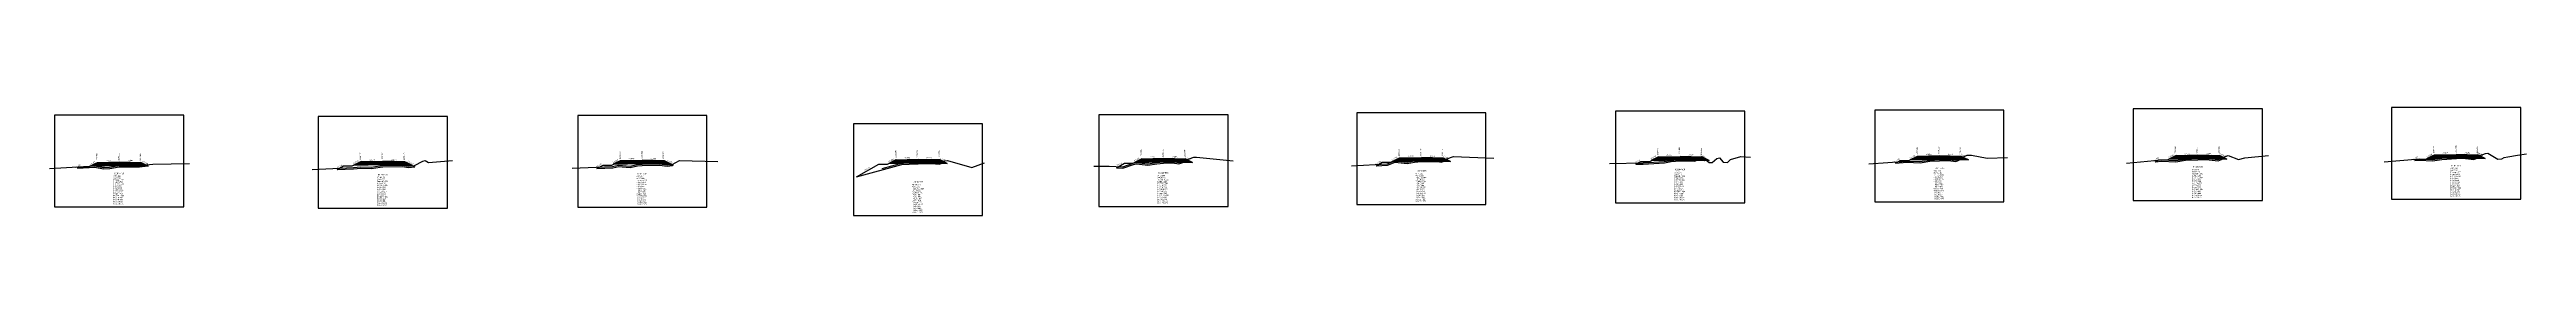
# Model space of a CAD drawing. Extents: x -7 to 78429, y 1189 to 1262.
# Drawn here: x 45329 to 45899, y 1226 to 1251 of the extents above; entities that cross this region are included whole.
import ezdxf
from ezdxf.enums import TextEntityAlignment as Align

# ---------------------------------------------------------------- set-up
doc = ezdxf.new("R2010")
doc.units = 0

msp = doc.modelspace()

# ---------------------------------------------------------------- linework, layer by layer
at = {"layer": 'A4_BORDER', "color": 7}
for points in [[(45330.459, 1227.782), (45360.159, 1227.782), (45360.159, 1248.782), (45330.459, 1248.782), (45330.459, 1227.782)], [(45391.041, 1227.489), (45420.741, 1227.489), (45420.741, 1248.489), (45391.041, 1248.489), (45391.041, 1227.489)], [(45450.697, 1227.723), (45480.397, 1227.723), (45480.397, 1248.723), (45450.697, 1248.723), (45450.697, 1227.723)], [(45570.518, 1227.903), (45600.218, 1227.903), (45600.218, 1248.903), (45570.518, 1248.903), (45570.518, 1227.903)], [(45629.792, 1228.356), (45659.492, 1228.356), (45659.492, 1249.356), (45629.792, 1249.356), (45629.792, 1228.356)], [(45689.27, 1228.692), (45718.97, 1228.692), (45718.97, 1249.692), (45689.27, 1249.692), (45689.27, 1228.692)], [(45748.85, 1228.948), (45778.55, 1228.948), (45778.55, 1249.948), (45748.85, 1249.948), (45748.85, 1228.948)], [(45808.272, 1229.261), (45837.972, 1229.261), (45837.972, 1250.261), (45808.272, 1250.261), (45808.272, 1229.261)], [(45867.672, 1229.553), (45897.372, 1229.553), (45897.372, 1250.553), (45867.672, 1250.553), (45867.672, 1229.553)], [(45514.086, 1225.826), (45543.786, 1225.826), (45543.786, 1246.826), (45514.086, 1246.826), (45514.086, 1225.826)]]:
    msp.add_lwpolyline(points, dxfattribs=at)
at = {"layer": 'CLEAR_GROUND', "color": 8}
for points in [[(45335.725, 1236.632), (45339.705, 1236.868), (45341.68, 1236.54), (45343.123, 1236.61), (45345.322, 1236.959), (45349.983, 1236.965), (45351.883, 1237.179)], [(45395.425, 1236.339), (45399.18, 1236.522), (45400.834, 1236.663), (45403.273, 1236.555), (45405.259, 1236.926), (45405.879, 1236.983), (45410.417, 1237.048), (45411.823, 1236.851), (45413.264, 1236.989)], [(45455.125, 1236.573), (45458.762, 1236.721), (45460.136, 1237.03), (45460.952, 1237), (45462.751, 1236.819), (45464.411, 1237.168), (45465.534, 1237.291), (45469.482, 1237.362), (45471.304, 1237.109), (45472.482, 1237.245), (45472.654, 1237.333)], [(45514.825, 1234.676), (45525.175, 1237.53), (45526.881, 1237.554), (45528.97, 1237.676), (45532.018, 1237.756), (45533.779, 1237.597), (45535.06, 1238.034)], [(45574.525, 1236.753), (45576.037, 1236.685), (45578.488, 1237.534), (45579.141, 1237.647), (45581.772, 1237.316), (45583.814, 1237.676), (45585.398, 1237.816), (45587.41, 1237.862), (45588.894, 1237.64), (45591.109, 1238.436)], [(45634.225, 1237.206), (45636.839, 1237.343), (45638.589, 1238), (45641.405, 1237.712), (45643.069, 1238.074), (45644.658, 1238.206), (45648.335, 1238.198), (45649.192, 1238.029), (45650.634, 1238.52)], [(45693.925, 1237.542), (45695.658, 1237.58), (45700.494, 1237.914), (45702.056, 1238.154), (45704.058, 1238.336), (45706.092, 1238.348), (45707.499, 1238.271), (45709.038, 1238.981), (45709.737, 1238.41)], [(45753.625, 1237.798), (45756.226, 1237.999), (45759.266, 1237.867), (45761.507, 1238.234), (45763.733, 1238.34), (45765.834, 1238.381), (45767.53, 1238.198), (45769.426, 1239.049)], [(45813.325, 1238.111), (45814.781, 1238.243), (45818.097, 1238.095), (45820.274, 1238.458), (45823.107, 1238.596), (45825.072, 1238.65), (45827.771, 1238.372), (45829.302, 1238.976)], [(45873.025, 1238.403), (45874.102, 1238.493), (45877.064, 1238.348), (45879.223, 1238.673), (45882.554, 1238.881), (45884.029, 1238.918), (45886.542, 1238.658), (45888.253, 1239.321)]]:
    msp.add_lwpolyline(points, dxfattribs=at)
at = {"layer": 'DESIGN_ROAD_TRIMMED', "color": 1}
for points in [[(45335.725, 1236.632), (45336.309, 1236.966), (45338.309, 1236.966), (45340.309, 1237.966), (45340.309, 1237.966), (45340.204, 1237.913), (45340.204, 1237.913), (45339.888, 1237.755), (45339.888, 1237.755), (45339.572, 1237.598), (45339.572, 1237.598), (45339.256, 1237.44), (45339.256, 1237.44), (45338.941, 1237.282), (45338.941, 1237.282), (45338.625, 1237.124), (45345.309, 1237.291), (45345.309, 1237.441), (45345.309, 1237.441), (45345.309, 1237.591), (45345.309, 1237.591), (45345.309, 1237.741), (45345.309, 1237.741), (45345.309, 1237.891), (45345.309, 1237.891), (45345.309, 1238.041), (45345.309, 1238.041), (45345.309, 1238.091), (45345.309, 1238.091), (45345.309, 1238.091), (45345.309, 1238.091), (45345.309, 1238.091), (45345.309, 1238.041), (45345.309, 1238.041), (45345.309, 1237.891), (45345.309, 1237.891), (45345.309, 1237.741), (45345.309, 1237.741), (45345.309, 1237.591), (45345.309, 1237.591), (45345.309, 1237.441), (45345.309, 1237.441), (45345.309, 1237.291), (45351.993, 1237.124), (45351.677, 1237.282), (45351.677, 1237.282), (45351.362, 1237.44), (45351.362, 1237.44), (45351.046, 1237.598), (45351.046, 1237.598), (45350.73, 1237.755), (45350.73, 1237.755), (45350.414, 1237.913), (45350.414, 1237.913), (45350.309, 1237.966), (45350.309, 1237.966), (45351.883, 1237.179)], [(45395.425, 1236.339), (45396.891, 1237.176), (45398.891, 1237.176), (45400.891, 1238.176), (45400.891, 1238.176), (45400.786, 1238.123), (45400.786, 1238.123), (45400.47, 1237.965), (45400.47, 1237.965), (45400.154, 1237.808), (45400.154, 1237.808), (45399.838, 1237.65), (45399.838, 1237.65), (45399.522, 1237.492), (45399.522, 1237.492), (45399.207, 1237.334), (45405.891, 1237.501), (45405.891, 1237.651), (45405.891, 1237.651), (45405.891, 1237.801), (45405.891, 1237.801), (45405.891, 1237.951), (45405.891, 1237.951), (45405.891, 1238.101), (45405.891, 1238.101), (45405.891, 1238.251), (45405.891, 1238.251), (45405.891, 1238.301), (45405.891, 1238.301), (45405.891, 1238.301), (45405.891, 1238.301), (45405.891, 1238.301), (45405.891, 1238.251), (45405.891, 1238.251), (45405.891, 1238.101), (45405.891, 1238.101), (45405.891, 1237.951), (45405.891, 1237.951), (45405.891, 1237.801), (45405.891, 1237.801), (45405.891, 1237.651), (45405.891, 1237.651), (45405.891, 1237.501), (45412.575, 1237.334), (45412.259, 1237.492), (45412.259, 1237.492), (45411.943, 1237.65), (45411.943, 1237.65), (45411.628, 1237.808), (45411.628, 1237.808), (45411.312, 1237.965), (45411.312, 1237.965), (45410.996, 1238.123), (45410.996, 1238.123), (45410.891, 1238.176), (45410.891, 1238.176), (45413.264, 1236.989)], [(45455.125, 1236.573), (45456.547, 1237.386), (45458.547, 1237.386), (45460.547, 1238.386), (45460.547, 1238.386), (45460.442, 1238.333), (45460.442, 1238.333), (45460.126, 1238.175), (45460.126, 1238.175), (45459.81, 1238.018), (45459.81, 1238.018), (45459.495, 1237.86), (45459.495, 1237.86), (45459.179, 1237.702), (45459.179, 1237.702), (45458.863, 1237.544), (45465.547, 1237.711), (45465.547, 1237.861), (45465.547, 1237.861), (45465.547, 1238.011), (45465.547, 1238.011), (45465.547, 1238.161), (45465.547, 1238.161), (45465.547, 1238.311), (45465.547, 1238.311), (45465.547, 1238.461), (45465.547, 1238.461), (45465.547, 1238.511), (45465.547, 1238.511), (45465.547, 1238.511), (45465.547, 1238.511), (45465.547, 1238.511), (45465.547, 1238.461), (45465.547, 1238.461), (45465.547, 1238.311), (45465.547, 1238.311), (45465.547, 1238.161), (45465.547, 1238.161), (45465.547, 1238.011), (45465.547, 1238.011), (45465.547, 1237.861), (45465.547, 1237.861), (45465.547, 1237.711), (45472.231, 1237.544), (45471.916, 1237.702), (45471.916, 1237.702), (45471.6, 1237.86), (45471.6, 1237.86), (45471.284, 1238.018), (45471.284, 1238.018), (45470.968, 1238.175), (45470.968, 1238.175), (45470.652, 1238.333), (45470.652, 1238.333), (45470.547, 1238.386), (45470.547, 1238.386), (45472.654, 1237.333)], [(45514.825, 1234.676), (45519.936, 1237.596), (45521.936, 1237.596), (45523.936, 1238.596), (45523.936, 1238.596), (45523.831, 1238.543), (45523.831, 1238.543), (45523.515, 1238.385), (45523.515, 1238.385), (45523.199, 1238.228), (45523.199, 1238.228), (45522.883, 1238.07), (45522.883, 1238.07), (45522.568, 1237.912), (45522.568, 1237.912), (45522.252, 1237.754), (45528.936, 1237.921), (45528.936, 1238.071), (45528.936, 1238.071), (45528.936, 1238.221), (45528.936, 1238.221), (45528.936, 1238.371), (45528.936, 1238.371), (45528.936, 1238.521), (45528.936, 1238.521), (45528.936, 1238.671), (45528.936, 1238.671), (45528.936, 1238.721), (45528.936, 1238.721), (45528.936, 1238.721), (45528.936, 1238.721), (45528.936, 1238.721), (45528.936, 1238.671), (45528.936, 1238.671), (45528.936, 1238.521), (45528.936, 1238.521), (45528.936, 1238.371), (45528.936, 1238.371), (45528.936, 1238.221), (45528.936, 1238.221), (45528.936, 1238.071), (45528.936, 1238.071), (45528.936, 1237.921), (45535.62, 1237.754), (45535.304, 1237.912), (45535.304, 1237.912), (45534.989, 1238.07), (45534.989, 1238.07), (45534.673, 1238.228), (45534.673, 1238.228), (45534.357, 1238.385), (45534.357, 1238.385), (45534.041, 1238.543), (45534.041, 1238.543), (45533.936, 1238.596), (45533.936, 1238.596), (45535.06, 1238.034)], [(45574.525, 1236.753), (45576.368, 1237.806), (45578.368, 1237.806), (45580.368, 1238.806), (45580.368, 1238.806), (45580.263, 1238.753), (45580.263, 1238.753), (45579.947, 1238.595), (45579.947, 1238.595), (45579.631, 1238.438), (45579.631, 1238.438), (45579.315, 1238.28), (45579.315, 1238.28), (45579, 1238.122), (45579, 1238.122), (45578.684, 1237.964), (45585.368, 1238.131), (45585.368, 1238.281), (45585.368, 1238.281), (45585.368, 1238.431), (45585.368, 1238.431), (45585.368, 1238.581), (45585.368, 1238.581), (45585.368, 1238.731), (45585.368, 1238.731), (45585.368, 1238.881), (45585.368, 1238.881), (45585.368, 1238.931), (45585.368, 1238.931), (45585.368, 1238.931), (45585.368, 1238.931), (45585.368, 1238.931), (45585.368, 1238.881), (45585.368, 1238.881), (45585.368, 1238.731), (45585.368, 1238.731), (45585.368, 1238.581), (45585.368, 1238.581), (45585.368, 1238.431), (45585.368, 1238.431), (45585.368, 1238.281), (45585.368, 1238.281), (45585.368, 1238.131), (45592.052, 1237.964), (45591.737, 1238.122), (45591.737, 1238.122), (45591.421, 1238.28), (45591.421, 1238.28), (45591.105, 1238.438), (45591.105, 1238.438), (45590.789, 1238.595), (45590.789, 1238.595), (45590.473, 1238.753), (45590.473, 1238.753), (45590.368, 1238.806), (45590.368, 1238.806), (45591.109, 1238.436)], [(45634.225, 1237.206), (45635.642, 1238.016), (45637.642, 1238.016), (45639.642, 1239.016), (45639.642, 1239.016), (45639.537, 1238.963), (45639.537, 1238.963), (45639.221, 1238.805), (45639.221, 1238.805), (45638.906, 1238.648), (45638.906, 1238.648), (45638.59, 1238.49), (45638.59, 1238.49), (45638.274, 1238.332), (45638.274, 1238.332), (45637.958, 1238.174), (45644.642, 1238.341), (45644.642, 1238.491), (45644.642, 1238.491), (45644.642, 1238.641), (45644.642, 1238.641), (45644.642, 1238.791), (45644.642, 1238.791), (45644.642, 1238.941), (45644.642, 1238.941), (45644.642, 1239.091), (45644.642, 1239.091), (45644.642, 1239.141), (45644.642, 1239.141), (45644.642, 1239.141), (45644.642, 1239.141), (45644.642, 1239.141), (45644.642, 1239.091), (45644.642, 1239.091), (45644.642, 1238.941), (45644.642, 1238.941), (45644.642, 1238.791), (45644.642, 1238.791), (45644.642, 1238.641), (45644.642, 1238.641), (45644.642, 1238.491), (45644.642, 1238.491), (45644.642, 1238.341), (45651.327, 1238.174), (45651.011, 1238.332), (45651.011, 1238.332), (45650.695, 1238.49), (45650.695, 1238.49), (45650.379, 1238.648), (45650.379, 1238.648), (45650.063, 1238.805), (45650.063, 1238.805), (45649.748, 1238.963), (45649.748, 1238.963), (45649.642, 1239.016), (45649.642, 1239.016), (45650.634, 1238.52)], [(45693.925, 1237.542), (45695.12, 1238.225), (45697.12, 1238.225), (45699.12, 1239.225), (45699.12, 1239.225), (45699.015, 1239.172), (45699.015, 1239.172), (45698.699, 1239.014), (45698.699, 1239.014), (45698.383, 1238.857), (45698.383, 1238.857), (45698.068, 1238.699), (45698.068, 1238.699), (45697.752, 1238.541), (45697.752, 1238.541), (45697.436, 1238.383), (45704.12, 1238.55), (45704.12, 1238.7), (45704.12, 1238.7), (45704.12, 1238.85), (45704.12, 1238.85), (45704.12, 1239), (45704.12, 1239), (45704.12, 1239.15), (45704.12, 1239.15), (45704.12, 1239.3), (45704.12, 1239.3), (45704.12, 1239.35), (45704.12, 1239.35), (45704.12, 1239.35), (45704.12, 1239.35), (45704.12, 1239.35), (45704.12, 1239.3), (45704.12, 1239.3), (45704.12, 1239.15), (45704.12, 1239.15), (45704.12, 1239), (45704.12, 1239), (45704.12, 1238.85), (45704.12, 1238.85), (45704.12, 1238.7), (45704.12, 1238.7), (45704.12, 1238.55), (45709.737, 1238.41)], [(45753.625, 1237.798), (45754.7, 1238.412), (45756.7, 1238.412), (45758.7, 1239.412), (45758.7, 1239.412), (45758.595, 1239.359), (45758.595, 1239.359), (45758.279, 1239.201), (45758.279, 1239.201), (45757.963, 1239.044), (45757.963, 1239.044), (45757.647, 1238.886), (45757.647, 1238.886), (45757.331, 1238.728), (45757.331, 1238.728), (45757.016, 1238.57), (45763.7, 1238.737), (45763.7, 1238.887), (45763.7, 1238.887), (45763.7, 1239.037), (45763.7, 1239.037), (45763.7, 1239.187), (45763.7, 1239.187), (45763.7, 1239.337), (45763.7, 1239.337), (45763.7, 1239.487), (45763.7, 1239.487), (45763.7, 1239.537), (45763.7, 1239.537), (45763.7, 1239.537), (45763.7, 1239.537), (45763.7, 1239.537), (45763.7, 1239.487), (45763.7, 1239.487), (45763.7, 1239.337), (45763.7, 1239.337), (45763.7, 1239.187), (45763.7, 1239.187), (45763.7, 1239.037), (45763.7, 1239.037), (45763.7, 1238.887), (45763.7, 1238.887), (45763.7, 1238.737), (45770.384, 1238.57), (45770.068, 1238.728), (45770.068, 1238.728), (45769.753, 1238.886), (45769.753, 1238.886), (45769.437, 1239.044), (45769.437, 1239.044), (45769.121, 1239.201), (45769.121, 1239.201), (45768.805, 1239.359), (45768.805, 1239.359), (45768.7, 1239.412), (45768.7, 1239.412), (45769.426, 1239.049)], [(45813.325, 1238.111), (45814.122, 1238.566), (45816.122, 1238.566), (45818.122, 1239.566), (45818.122, 1239.566), (45818.017, 1239.513), (45818.017, 1239.513), (45817.701, 1239.355), (45817.701, 1239.355), (45817.385, 1239.198), (45817.385, 1239.198), (45817.069, 1239.04), (45817.069, 1239.04), (45816.753, 1238.882), (45816.753, 1238.882), (45816.438, 1238.724), (45823.122, 1238.891), (45823.122, 1239.041), (45823.122, 1239.041), (45823.122, 1239.191), (45823.122, 1239.191), (45823.122, 1239.341), (45823.122, 1239.341), (45823.122, 1239.491), (45823.122, 1239.491), (45823.122, 1239.641), (45823.122, 1239.641), (45823.122, 1239.691), (45823.122, 1239.691), (45823.122, 1239.691), (45823.122, 1239.691), (45823.122, 1239.691), (45823.122, 1239.641), (45823.122, 1239.641), (45823.122, 1239.491), (45823.122, 1239.491), (45823.122, 1239.341), (45823.122, 1239.341), (45823.122, 1239.191), (45823.122, 1239.191), (45823.122, 1239.041), (45823.122, 1239.041), (45823.122, 1238.891), (45829.806, 1238.724), (45829.49, 1238.882), (45829.49, 1238.882), (45829.174, 1239.04), (45829.174, 1239.04), (45828.859, 1239.198), (45828.859, 1239.198), (45828.543, 1239.355), (45828.543, 1239.355), (45828.227, 1239.513), (45828.227, 1239.513), (45828.122, 1239.566), (45828.122, 1239.566), (45829.302, 1238.976)], [(45873.025, 1238.403), (45873.522, 1238.687), (45875.522, 1238.687), (45877.522, 1239.687), (45877.522, 1239.687), (45877.417, 1239.634), (45877.417, 1239.634), (45877.101, 1239.476), (45877.101, 1239.476), (45876.786, 1239.319), (45876.786, 1239.319), (45876.47, 1239.161), (45876.47, 1239.161), (45876.154, 1239.003), (45876.154, 1239.003), (45875.838, 1238.845), (45882.522, 1239.012), (45882.522, 1239.162), (45882.522, 1239.162), (45882.522, 1239.312), (45882.522, 1239.312), (45882.522, 1239.462), (45882.522, 1239.462), (45882.522, 1239.612), (45882.522, 1239.612), (45882.522, 1239.762), (45882.522, 1239.762), (45882.522, 1239.812), (45882.522, 1239.812), (45882.522, 1239.812), (45882.522, 1239.812), (45882.522, 1239.812), (45882.522, 1239.762), (45882.522, 1239.762), (45882.522, 1239.612), (45882.522, 1239.612), (45882.522, 1239.462), (45882.522, 1239.462), (45882.522, 1239.312), (45882.522, 1239.312), (45882.522, 1239.162), (45882.522, 1239.162), (45882.522, 1239.012), (45889.207, 1238.845), (45888.891, 1239.003), (45888.891, 1239.003), (45888.575, 1239.161), (45888.575, 1239.161), (45888.259, 1239.319), (45888.259, 1239.319), (45887.943, 1239.476), (45887.943, 1239.476), (45887.628, 1239.634), (45887.628, 1239.634), (45887.522, 1239.687), (45887.522, 1239.687), (45888.253, 1239.321)]]:
    msp.add_lwpolyline(points, dxfattribs=at)
at = {"layer": 'FINISHED_ROAD', "color": 2}
for points in [[(45336.309, 1236.966), (45338.309, 1236.966), (45340.309, 1237.966), (45340.309, 1237.966), (45345.309, 1238.091), (45350.309, 1237.966), (45350.309, 1237.966)], [(45396.891, 1237.176), (45398.891, 1237.176), (45400.891, 1238.176), (45400.891, 1238.176), (45405.891, 1238.301), (45410.891, 1238.176), (45410.891, 1238.176)], [(45456.547, 1237.386), (45458.547, 1237.386), (45460.547, 1238.386), (45460.547, 1238.386), (45465.547, 1238.511), (45470.547, 1238.386), (45470.547, 1238.386)], [(45519.936, 1237.596), (45521.936, 1237.596), (45523.936, 1238.596), (45523.936, 1238.596), (45528.936, 1238.721), (45533.936, 1238.596), (45533.936, 1238.596)], [(45576.368, 1237.806), (45578.368, 1237.806), (45580.368, 1238.806), (45580.368, 1238.806), (45585.368, 1238.931), (45590.368, 1238.806), (45590.368, 1238.806)], [(45635.642, 1238.016), (45637.642, 1238.016), (45639.642, 1239.016), (45639.642, 1239.016), (45644.642, 1239.141), (45649.642, 1239.016), (45649.642, 1239.016)], [(45695.12, 1238.225), (45697.12, 1238.225), (45699.12, 1239.225), (45699.12, 1239.225), (45704.12, 1239.35), (45709.12, 1239.225), (45709.12, 1239.225)], [(45754.7, 1238.412), (45756.7, 1238.412), (45758.7, 1239.412), (45758.7, 1239.412), (45763.7, 1239.537), (45768.7, 1239.412), (45768.7, 1239.412)], [(45814.122, 1238.566), (45816.122, 1238.566), (45818.122, 1239.566), (45818.122, 1239.566), (45823.122, 1239.691), (45828.122, 1239.566), (45828.122, 1239.566)], [(45873.522, 1238.687), (45875.522, 1238.687), (45877.522, 1239.687), (45877.522, 1239.687), (45882.522, 1239.812), (45887.522, 1239.687), (45887.522, 1239.687)]]:
    msp.add_lwpolyline(points, dxfattribs=at)
at = {"layer": 'LAYER_0', "color": 4}
for points in [[(45340.309, 1237.966), (45340.204, 1237.913), (45345.309, 1238.041), (45345.309, 1238.091)], [(45400.891, 1238.176), (45400.786, 1238.123), (45405.891, 1238.251), (45405.891, 1238.301)], [(45460.547, 1238.386), (45460.442, 1238.333), (45465.547, 1238.461), (45465.547, 1238.511)], [(45523.936, 1238.596), (45523.831, 1238.543), (45528.936, 1238.671), (45528.936, 1238.721)], [(45580.368, 1238.806), (45580.263, 1238.753), (45585.368, 1238.881), (45585.368, 1238.931)], [(45639.642, 1239.016), (45639.537, 1238.963), (45644.642, 1239.091), (45644.642, 1239.141)], [(45699.12, 1239.225), (45699.015, 1239.172), (45704.12, 1239.3), (45704.12, 1239.35)], [(45758.7, 1239.412), (45758.595, 1239.359), (45763.7, 1239.487), (45763.7, 1239.537)], [(45818.122, 1239.566), (45818.017, 1239.513), (45823.122, 1239.641), (45823.122, 1239.691)], [(45877.522, 1239.687), (45877.417, 1239.634), (45882.522, 1239.762), (45882.522, 1239.812)]]:
    msp.add_lwpolyline(points, dxfattribs=at)
at = {"layer": 'LAYER_1', "color": 4}
for points in [[(45340.204, 1237.913), (45339.888, 1237.755), (45345.309, 1237.891), (45345.309, 1238.041)], [(45400.786, 1238.123), (45400.47, 1237.965), (45405.891, 1238.101), (45405.891, 1238.251)], [(45460.442, 1238.333), (45460.126, 1238.175), (45465.547, 1238.311), (45465.547, 1238.461)], [(45523.831, 1238.543), (45523.515, 1238.385), (45528.936, 1238.521), (45528.936, 1238.671)], [(45580.263, 1238.753), (45579.947, 1238.595), (45585.368, 1238.731), (45585.368, 1238.881)], [(45639.537, 1238.963), (45639.221, 1238.805), (45644.642, 1238.941), (45644.642, 1239.091)], [(45699.015, 1239.172), (45698.699, 1239.014), (45704.12, 1239.15), (45704.12, 1239.3)], [(45758.595, 1239.359), (45758.279, 1239.201), (45763.7, 1239.337), (45763.7, 1239.487)], [(45818.017, 1239.513), (45817.701, 1239.355), (45823.122, 1239.491), (45823.122, 1239.641)], [(45877.417, 1239.634), (45877.101, 1239.476), (45882.522, 1239.612), (45882.522, 1239.762)]]:
    msp.add_lwpolyline(points, dxfattribs=at)
at = {"layer": 'LAYER_10', "color": 6}
for points in [[(45351.362, 1237.44), (45351.677, 1237.282), (45345.309, 1237.441), (45345.309, 1237.591)], [(45411.943, 1237.65), (45412.259, 1237.492), (45405.891, 1237.651), (45405.891, 1237.801)], [(45471.6, 1237.86), (45471.916, 1237.702), (45465.547, 1237.861), (45465.547, 1238.011)], [(45534.989, 1238.07), (45535.304, 1237.912), (45528.936, 1238.071), (45528.936, 1238.221)], [(45591.421, 1238.28), (45591.737, 1238.122), (45585.368, 1238.281), (45585.368, 1238.431)], [(45650.695, 1238.49), (45651.011, 1238.332), (45644.642, 1238.491), (45644.642, 1238.641)], [(45710.173, 1238.699), (45710.489, 1238.541), (45704.12, 1238.7), (45704.12, 1238.85)], [(45769.753, 1238.886), (45770.068, 1238.728), (45763.7, 1238.887), (45763.7, 1239.037)], [(45829.174, 1239.04), (45829.49, 1238.882), (45823.122, 1239.041), (45823.122, 1239.191)], [(45888.575, 1239.161), (45888.891, 1239.003), (45882.522, 1239.162), (45882.522, 1239.312)]]:
    msp.add_lwpolyline(points, dxfattribs=at)
at = {"layer": 'LAYER_11', "color": 6}
for points in [[(45351.677, 1237.282), (45351.993, 1237.124), (45345.309, 1237.291), (45345.309, 1237.441)], [(45412.259, 1237.492), (45412.575, 1237.334), (45405.891, 1237.501), (45405.891, 1237.651)], [(45471.916, 1237.702), (45472.231, 1237.544), (45465.547, 1237.711), (45465.547, 1237.861)], [(45535.304, 1237.912), (45535.62, 1237.754), (45528.936, 1237.921), (45528.936, 1238.071)], [(45591.737, 1238.122), (45592.052, 1237.964), (45585.368, 1238.131), (45585.368, 1238.281)], [(45651.011, 1238.332), (45651.327, 1238.174), (45644.642, 1238.341), (45644.642, 1238.491)], [(45710.489, 1238.541), (45710.804, 1238.383), (45704.12, 1238.55), (45704.12, 1238.7)], [(45770.068, 1238.728), (45770.384, 1238.57), (45763.7, 1238.737), (45763.7, 1238.887)], [(45829.49, 1238.882), (45829.806, 1238.724), (45823.122, 1238.891), (45823.122, 1239.041)], [(45888.891, 1239.003), (45889.207, 1238.845), (45882.522, 1239.012), (45882.522, 1239.162)]]:
    msp.add_lwpolyline(points, dxfattribs=at)
at = {"layer": 'LAYER_2', "color": 4}
for points in [[(45339.888, 1237.755), (45339.572, 1237.598), (45345.309, 1237.741), (45345.309, 1237.891)], [(45400.47, 1237.965), (45400.154, 1237.808), (45405.891, 1237.951), (45405.891, 1238.101)], [(45460.126, 1238.175), (45459.81, 1238.018), (45465.547, 1238.161), (45465.547, 1238.311)], [(45523.515, 1238.385), (45523.199, 1238.228), (45528.936, 1238.371), (45528.936, 1238.521)], [(45579.947, 1238.595), (45579.631, 1238.438), (45585.368, 1238.581), (45585.368, 1238.731)], [(45639.221, 1238.805), (45638.906, 1238.648), (45644.642, 1238.791), (45644.642, 1238.941)], [(45698.699, 1239.014), (45698.383, 1238.857), (45704.12, 1239), (45704.12, 1239.15)], [(45758.279, 1239.201), (45757.963, 1239.044), (45763.7, 1239.187), (45763.7, 1239.337)], [(45817.701, 1239.355), (45817.385, 1239.198), (45823.122, 1239.341), (45823.122, 1239.491)], [(45877.101, 1239.476), (45876.786, 1239.319), (45882.522, 1239.462), (45882.522, 1239.612)]]:
    msp.add_lwpolyline(points, dxfattribs=at)
at = {"layer": 'LAYER_3', "color": 4}
for points in [[(45339.572, 1237.598), (45339.256, 1237.44), (45345.309, 1237.591), (45345.309, 1237.741)], [(45400.154, 1237.808), (45399.838, 1237.65), (45405.891, 1237.801), (45405.891, 1237.951)], [(45459.81, 1238.018), (45459.495, 1237.86), (45465.547, 1238.011), (45465.547, 1238.161)], [(45523.199, 1238.228), (45522.883, 1238.07), (45528.936, 1238.221), (45528.936, 1238.371)], [(45579.631, 1238.438), (45579.315, 1238.28), (45585.368, 1238.431), (45585.368, 1238.581)], [(45638.906, 1238.648), (45638.59, 1238.49), (45644.642, 1238.641), (45644.642, 1238.791)], [(45698.383, 1238.857), (45698.068, 1238.699), (45704.12, 1238.85), (45704.12, 1239)], [(45757.963, 1239.044), (45757.647, 1238.886), (45763.7, 1239.037), (45763.7, 1239.187)], [(45817.385, 1239.198), (45817.069, 1239.04), (45823.122, 1239.191), (45823.122, 1239.341)], [(45876.786, 1239.319), (45876.47, 1239.161), (45882.522, 1239.312), (45882.522, 1239.462)]]:
    msp.add_lwpolyline(points, dxfattribs=at)
at = {"layer": 'LAYER_4', "color": 4}
for points in [[(45339.256, 1237.44), (45338.941, 1237.282), (45345.309, 1237.441), (45345.309, 1237.591)], [(45399.838, 1237.65), (45399.522, 1237.492), (45405.891, 1237.651), (45405.891, 1237.801)], [(45459.495, 1237.86), (45459.179, 1237.702), (45465.547, 1237.861), (45465.547, 1238.011)], [(45522.883, 1238.07), (45522.568, 1237.912), (45528.936, 1238.071), (45528.936, 1238.221)], [(45579.315, 1238.28), (45579, 1238.122), (45585.368, 1238.281), (45585.368, 1238.431)], [(45638.59, 1238.49), (45638.274, 1238.332), (45644.642, 1238.491), (45644.642, 1238.641)], [(45698.068, 1238.699), (45697.752, 1238.541), (45704.12, 1238.7), (45704.12, 1238.85)], [(45757.647, 1238.886), (45757.331, 1238.728), (45763.7, 1238.887), (45763.7, 1239.037)], [(45817.069, 1239.04), (45816.753, 1238.882), (45823.122, 1239.041), (45823.122, 1239.191)], [(45876.47, 1239.161), (45876.154, 1239.003), (45882.522, 1239.162), (45882.522, 1239.312)]]:
    msp.add_lwpolyline(points, dxfattribs=at)
at = {"layer": 'LAYER_5', "color": 4}
for points in [[(45338.941, 1237.282), (45338.625, 1237.124), (45345.309, 1237.291), (45345.309, 1237.441)], [(45399.522, 1237.492), (45399.207, 1237.334), (45405.891, 1237.501), (45405.891, 1237.651)], [(45459.179, 1237.702), (45458.863, 1237.544), (45465.547, 1237.711), (45465.547, 1237.861)], [(45522.568, 1237.912), (45522.252, 1237.754), (45528.936, 1237.921), (45528.936, 1238.071)], [(45579, 1238.122), (45578.684, 1237.964), (45585.368, 1238.131), (45585.368, 1238.281)], [(45638.274, 1238.332), (45637.958, 1238.174), (45644.642, 1238.341), (45644.642, 1238.491)], [(45697.752, 1238.541), (45697.436, 1238.383), (45704.12, 1238.55), (45704.12, 1238.7)], [(45757.331, 1238.728), (45757.016, 1238.57), (45763.7, 1238.737), (45763.7, 1238.887)], [(45816.753, 1238.882), (45816.438, 1238.724), (45823.122, 1238.891), (45823.122, 1239.041)], [(45876.154, 1239.003), (45875.838, 1238.845), (45882.522, 1239.012), (45882.522, 1239.162)]]:
    msp.add_lwpolyline(points, dxfattribs=at)
at = {"layer": 'LAYER_6', "color": 6}
for points in [[(45350.309, 1237.966), (45350.414, 1237.913), (45345.309, 1238.041), (45345.309, 1238.091)], [(45410.891, 1238.176), (45410.996, 1238.123), (45405.891, 1238.251), (45405.891, 1238.301)], [(45470.547, 1238.386), (45470.652, 1238.333), (45465.547, 1238.461), (45465.547, 1238.511)], [(45533.936, 1238.596), (45534.041, 1238.543), (45528.936, 1238.671), (45528.936, 1238.721)], [(45590.368, 1238.806), (45590.473, 1238.753), (45585.368, 1238.881), (45585.368, 1238.931)], [(45649.642, 1239.016), (45649.748, 1238.963), (45644.642, 1239.091), (45644.642, 1239.141)], [(45709.12, 1239.225), (45709.226, 1239.172), (45704.12, 1239.3), (45704.12, 1239.35)], [(45768.7, 1239.412), (45768.805, 1239.359), (45763.7, 1239.487), (45763.7, 1239.537)], [(45828.122, 1239.566), (45828.227, 1239.513), (45823.122, 1239.641), (45823.122, 1239.691)], [(45887.522, 1239.687), (45887.628, 1239.634), (45882.522, 1239.762), (45882.522, 1239.812)]]:
    msp.add_lwpolyline(points, dxfattribs=at)
at = {"layer": 'LAYER_7', "color": 6}
for points in [[(45350.414, 1237.913), (45350.73, 1237.755), (45345.309, 1237.891), (45345.309, 1238.041)], [(45410.996, 1238.123), (45411.312, 1237.965), (45405.891, 1238.101), (45405.891, 1238.251)], [(45470.652, 1238.333), (45470.968, 1238.175), (45465.547, 1238.311), (45465.547, 1238.461)], [(45534.041, 1238.543), (45534.357, 1238.385), (45528.936, 1238.521), (45528.936, 1238.671)], [(45590.473, 1238.753), (45590.789, 1238.595), (45585.368, 1238.731), (45585.368, 1238.881)], [(45649.748, 1238.963), (45650.063, 1238.805), (45644.642, 1238.941), (45644.642, 1239.091)], [(45709.226, 1239.172), (45709.541, 1239.014), (45704.12, 1239.15), (45704.12, 1239.3)], [(45768.805, 1239.359), (45769.121, 1239.201), (45763.7, 1239.337), (45763.7, 1239.487)], [(45828.227, 1239.513), (45828.543, 1239.355), (45823.122, 1239.491), (45823.122, 1239.641)], [(45887.628, 1239.634), (45887.943, 1239.476), (45882.522, 1239.612), (45882.522, 1239.762)]]:
    msp.add_lwpolyline(points, dxfattribs=at)
at = {"layer": 'LAYER_8', "color": 6}
for points in [[(45350.73, 1237.755), (45351.046, 1237.598), (45345.309, 1237.741), (45345.309, 1237.891)], [(45411.312, 1237.965), (45411.628, 1237.808), (45405.891, 1237.951), (45405.891, 1238.101)], [(45470.968, 1238.175), (45471.284, 1238.018), (45465.547, 1238.161), (45465.547, 1238.311)], [(45534.357, 1238.385), (45534.673, 1238.228), (45528.936, 1238.371), (45528.936, 1238.521)], [(45590.789, 1238.595), (45591.105, 1238.438), (45585.368, 1238.581), (45585.368, 1238.731)], [(45650.063, 1238.805), (45650.379, 1238.648), (45644.642, 1238.791), (45644.642, 1238.941)], [(45709.541, 1239.014), (45709.857, 1238.857), (45704.12, 1239), (45704.12, 1239.15)], [(45769.121, 1239.201), (45769.437, 1239.044), (45763.7, 1239.187), (45763.7, 1239.337)], [(45828.543, 1239.355), (45828.859, 1239.198), (45823.122, 1239.341), (45823.122, 1239.491)], [(45887.943, 1239.476), (45888.259, 1239.319), (45882.522, 1239.462), (45882.522, 1239.612)]]:
    msp.add_lwpolyline(points, dxfattribs=at)
at = {"layer": 'LAYER_9', "color": 6}
for points in [[(45351.046, 1237.598), (45351.362, 1237.44), (45345.309, 1237.591), (45345.309, 1237.741)], [(45411.628, 1237.808), (45411.943, 1237.65), (45405.891, 1237.801), (45405.891, 1237.951)], [(45471.284, 1238.018), (45471.6, 1237.86), (45465.547, 1238.011), (45465.547, 1238.161)], [(45534.673, 1238.228), (45534.989, 1238.07), (45528.936, 1238.221), (45528.936, 1238.371)], [(45591.105, 1238.438), (45591.421, 1238.28), (45585.368, 1238.431), (45585.368, 1238.581)], [(45650.379, 1238.648), (45650.695, 1238.49), (45644.642, 1238.641), (45644.642, 1238.791)], [(45709.857, 1238.857), (45710.173, 1238.699), (45704.12, 1238.85), (45704.12, 1239)], [(45769.437, 1239.044), (45769.753, 1238.886), (45763.7, 1239.037), (45763.7, 1239.187)], [(45828.859, 1239.198), (45829.174, 1239.04), (45823.122, 1239.191), (45823.122, 1239.341)], [(45888.259, 1239.319), (45888.575, 1239.161), (45882.522, 1239.312), (45882.522, 1239.462)]]:
    msp.add_lwpolyline(points, dxfattribs=at)
at = {"layer": 'NATURAL_GROUND', "color": 3}
for points in [[(45329.293, 1236.552), (45339.721, 1237.17), (45341.697, 1236.841), (45343.092, 1236.909), (45345.298, 1237.259), (45349.966, 1237.265), (45353.066, 1237.614), (45361.465, 1237.761)], [(45389.694, 1236.359), (45399.16, 1236.822), (45400.828, 1236.964), (45403.252, 1236.857), (45405.218, 1237.224), (45405.863, 1237.283), (45410.436, 1237.348), (45411.83, 1237.153), (45413.214, 1237.286), (45415.093, 1238.254), (45415.666, 1238.447), (45416.416, 1237.976), (45421.943, 1238.431)], [(45449.454, 1236.643), (45458.722, 1237.02), (45460.108, 1237.331), (45460.972, 1237.3), (45462.735, 1237.123), (45464.364, 1237.465), (45465.515, 1237.591), (45469.5, 1237.663), (45471.307, 1237.412), (45472.394, 1237.537), (45474.089, 1238.399), (45482.884, 1238.173)], [(45520.668, 1236.598), (45525.132, 1237.829), (45526.87, 1237.854), (45528.957, 1237.976), (45532.028, 1238.056), (45533.742, 1237.902), (45535.013, 1238.335), (45535.702, 1238.409), (45541.295, 1236.833), (45544.19, 1237.862)], [(45569.315, 1237.137), (45572.839, 1237.129), (45575.993, 1236.987), (45578.413, 1237.825), (45579.134, 1237.95), (45581.764, 1237.619), (45583.775, 1237.974), (45585.381, 1238.115), (45587.429, 1238.162), (45588.864, 1237.948), (45592.324, 1239.191), (45592.922, 1239.151), (45601.368, 1238.336)], [(45628.545, 1237.208), (45636.777, 1237.641), (45638.549, 1238.306), (45641.388, 1238.015), (45643.024, 1238.371), (45644.646, 1238.506), (45648.364, 1238.497), (45649.171, 1238.339), (45652.061, 1239.324), (45661.327, 1238.99)], [(45687.9, 1237.71), (45695.644, 1237.88), (45700.461, 1238.212), (45702.019, 1238.452), (45704.043, 1238.636), (45706.099, 1238.649), (45707.441, 1238.575), (45709.083, 1239.332), (45710.759, 1237.96), (45711.458, 1237.936), (45712.522, 1238.889), (45713.18, 1239.005), (45714.017, 1238.058), (45714.979, 1237.934), (45715.728, 1238.651), (45718.065, 1239.306), (45720.272, 1239.211)], [(45747.486, 1237.625), (45756.221, 1238.299), (45759.248, 1238.168), (45761.476, 1238.533), (45763.723, 1238.64), (45765.847, 1238.682), (45767.481, 1238.505), (45770.084, 1239.672), (45771.068, 1239.611), (45774.667, 1238.939), (45779.383, 1239.076)], [(45806.717, 1237.783), (45809.936, 1238.103), (45814.774, 1238.544), (45818.079, 1238.396), (45820.242, 1238.757), (45823.096, 1238.896), (45825.083, 1238.951), (45827.729, 1238.678), (45830.062, 1239.597), (45832.45, 1238.641), (45833.927, 1239.046), (45839.342, 1239.599)], [(45865.929, 1238.113), (45874.096, 1238.793), (45877.048, 1238.649), (45879.191, 1238.972), (45882.541, 1239.181), (45884.04, 1239.218), (45886.501, 1238.964), (45889.216, 1240.017), (45889.792, 1240.131), (45892.076, 1238.738), (45892.978, 1238.763), (45893.58, 1239.085), (45894.369, 1239.28), (45896.646, 1239.605), (45898.668, 1239.911)]]:
    msp.add_lwpolyline(points, dxfattribs=at)
at = {"layer": 'STRUCTURE_LEFT', "color": 4}
for points in [[(45340.309, 1237.966), (45340.204, 1237.913), (45340.204, 1237.913), (45339.888, 1237.755), (45339.888, 1237.755), (45339.572, 1237.598), (45339.572, 1237.598), (45339.256, 1237.44), (45339.256, 1237.44), (45338.941, 1237.282), (45338.941, 1237.282), (45338.625, 1237.124), (45345.309, 1237.291), (45345.309, 1237.441), (45345.309, 1237.441), (45345.309, 1237.591), (45345.309, 1237.591), (45345.309, 1237.741), (45345.309, 1237.741), (45345.309, 1237.891), (45345.309, 1237.891), (45345.309, 1238.041), (45345.309, 1238.041), (45345.309, 1238.091), (45345.309, 1238.091)], [(45400.891, 1238.176), (45400.786, 1238.123), (45400.786, 1238.123), (45400.47, 1237.965), (45400.47, 1237.965), (45400.154, 1237.808), (45400.154, 1237.808), (45399.838, 1237.65), (45399.838, 1237.65), (45399.522, 1237.492), (45399.522, 1237.492), (45399.207, 1237.334), (45405.891, 1237.501), (45405.891, 1237.651), (45405.891, 1237.651), (45405.891, 1237.801), (45405.891, 1237.801), (45405.891, 1237.951), (45405.891, 1237.951), (45405.891, 1238.101), (45405.891, 1238.101), (45405.891, 1238.251), (45405.891, 1238.251), (45405.891, 1238.301), (45405.891, 1238.301)], [(45460.547, 1238.386), (45460.442, 1238.333), (45460.442, 1238.333), (45460.126, 1238.175), (45460.126, 1238.175), (45459.81, 1238.018), (45459.81, 1238.018), (45459.495, 1237.86), (45459.495, 1237.86), (45459.179, 1237.702), (45459.179, 1237.702), (45458.863, 1237.544), (45465.547, 1237.711), (45465.547, 1237.861), (45465.547, 1237.861), (45465.547, 1238.011), (45465.547, 1238.011), (45465.547, 1238.161), (45465.547, 1238.161), (45465.547, 1238.311), (45465.547, 1238.311), (45465.547, 1238.461), (45465.547, 1238.461), (45465.547, 1238.511), (45465.547, 1238.511)], [(45523.936, 1238.596), (45523.831, 1238.543), (45523.831, 1238.543), (45523.515, 1238.385), (45523.515, 1238.385), (45523.199, 1238.228), (45523.199, 1238.228), (45522.883, 1238.07), (45522.883, 1238.07), (45522.568, 1237.912), (45522.568, 1237.912), (45522.252, 1237.754), (45528.936, 1237.921), (45528.936, 1238.071), (45528.936, 1238.071), (45528.936, 1238.221), (45528.936, 1238.221), (45528.936, 1238.371), (45528.936, 1238.371), (45528.936, 1238.521), (45528.936, 1238.521), (45528.936, 1238.671), (45528.936, 1238.671), (45528.936, 1238.721), (45528.936, 1238.721)], [(45580.368, 1238.806), (45580.263, 1238.753), (45580.263, 1238.753), (45579.947, 1238.595), (45579.947, 1238.595), (45579.631, 1238.438), (45579.631, 1238.438), (45579.315, 1238.28), (45579.315, 1238.28), (45579, 1238.122), (45579, 1238.122), (45578.684, 1237.964), (45585.368, 1238.131), (45585.368, 1238.281), (45585.368, 1238.281), (45585.368, 1238.431), (45585.368, 1238.431), (45585.368, 1238.581), (45585.368, 1238.581), (45585.368, 1238.731), (45585.368, 1238.731), (45585.368, 1238.881), (45585.368, 1238.881), (45585.368, 1238.931), (45585.368, 1238.931)], [(45639.642, 1239.016), (45639.537, 1238.963), (45639.537, 1238.963), (45639.221, 1238.805), (45639.221, 1238.805), (45638.906, 1238.648), (45638.906, 1238.648), (45638.59, 1238.49), (45638.59, 1238.49), (45638.274, 1238.332), (45638.274, 1238.332), (45637.958, 1238.174), (45644.642, 1238.341), (45644.642, 1238.491), (45644.642, 1238.491), (45644.642, 1238.641), (45644.642, 1238.641), (45644.642, 1238.791), (45644.642, 1238.791), (45644.642, 1238.941), (45644.642, 1238.941), (45644.642, 1239.091), (45644.642, 1239.091), (45644.642, 1239.141), (45644.642, 1239.141)], [(45699.12, 1239.225), (45699.015, 1239.172), (45699.015, 1239.172), (45698.699, 1239.014), (45698.699, 1239.014), (45698.383, 1238.857), (45698.383, 1238.857), (45698.068, 1238.699), (45698.068, 1238.699), (45697.752, 1238.541), (45697.752, 1238.541), (45697.436, 1238.383), (45704.12, 1238.55), (45704.12, 1238.7), (45704.12, 1238.7), (45704.12, 1238.85), (45704.12, 1238.85), (45704.12, 1239), (45704.12, 1239), (45704.12, 1239.15), (45704.12, 1239.15), (45704.12, 1239.3), (45704.12, 1239.3), (45704.12, 1239.35), (45704.12, 1239.35)], [(45758.7, 1239.412), (45758.595, 1239.359), (45758.595, 1239.359), (45758.279, 1239.201), (45758.279, 1239.201), (45757.963, 1239.044), (45757.963, 1239.044), (45757.647, 1238.886), (45757.647, 1238.886), (45757.331, 1238.728), (45757.331, 1238.728), (45757.016, 1238.57), (45763.7, 1238.737), (45763.7, 1238.887), (45763.7, 1238.887), (45763.7, 1239.037), (45763.7, 1239.037), (45763.7, 1239.187), (45763.7, 1239.187), (45763.7, 1239.337), (45763.7, 1239.337), (45763.7, 1239.487), (45763.7, 1239.487), (45763.7, 1239.537), (45763.7, 1239.537)], [(45818.122, 1239.566), (45818.017, 1239.513), (45818.017, 1239.513), (45817.701, 1239.355), (45817.701, 1239.355), (45817.385, 1239.198), (45817.385, 1239.198), (45817.069, 1239.04), (45817.069, 1239.04), (45816.753, 1238.882), (45816.753, 1238.882), (45816.438, 1238.724), (45823.122, 1238.891), (45823.122, 1239.041), (45823.122, 1239.041), (45823.122, 1239.191), (45823.122, 1239.191), (45823.122, 1239.341), (45823.122, 1239.341), (45823.122, 1239.491), (45823.122, 1239.491), (45823.122, 1239.641), (45823.122, 1239.641), (45823.122, 1239.691), (45823.122, 1239.691)], [(45877.522, 1239.687), (45877.417, 1239.634), (45877.417, 1239.634), (45877.101, 1239.476), (45877.101, 1239.476), (45876.786, 1239.319), (45876.786, 1239.319), (45876.47, 1239.161), (45876.47, 1239.161), (45876.154, 1239.003), (45876.154, 1239.003), (45875.838, 1238.845), (45882.522, 1239.012), (45882.522, 1239.162), (45882.522, 1239.162), (45882.522, 1239.312), (45882.522, 1239.312), (45882.522, 1239.462), (45882.522, 1239.462), (45882.522, 1239.612), (45882.522, 1239.612), (45882.522, 1239.762), (45882.522, 1239.762), (45882.522, 1239.812), (45882.522, 1239.812)]]:
    msp.add_lwpolyline(points, dxfattribs=at)
at = {"layer": 'STRUCTURE_RIGHT', "color": 6}
for points in [[(45345.309, 1238.091), (45345.309, 1238.091), (45345.309, 1238.041), (45345.309, 1238.041), (45345.309, 1237.891), (45345.309, 1237.891), (45345.309, 1237.741), (45345.309, 1237.741), (45345.309, 1237.591), (45345.309, 1237.591), (45345.309, 1237.441), (45345.309, 1237.441), (45345.309, 1237.291), (45351.993, 1237.124), (45351.677, 1237.282), (45351.677, 1237.282), (45351.362, 1237.44), (45351.362, 1237.44), (45351.046, 1237.598), (45351.046, 1237.598), (45350.73, 1237.755), (45350.73, 1237.755), (45350.414, 1237.913), (45350.414, 1237.913), (45350.309, 1237.966)], [(45405.891, 1238.301), (45405.891, 1238.301), (45405.891, 1238.251), (45405.891, 1238.251), (45405.891, 1238.101), (45405.891, 1238.101), (45405.891, 1237.951), (45405.891, 1237.951), (45405.891, 1237.801), (45405.891, 1237.801), (45405.891, 1237.651), (45405.891, 1237.651), (45405.891, 1237.501), (45412.575, 1237.334), (45412.259, 1237.492), (45412.259, 1237.492), (45411.943, 1237.65), (45411.943, 1237.65), (45411.628, 1237.808), (45411.628, 1237.808), (45411.312, 1237.965), (45411.312, 1237.965), (45410.996, 1238.123), (45410.996, 1238.123), (45410.891, 1238.176)], [(45465.547, 1238.511), (45465.547, 1238.511), (45465.547, 1238.461), (45465.547, 1238.461), (45465.547, 1238.311), (45465.547, 1238.311), (45465.547, 1238.161), (45465.547, 1238.161), (45465.547, 1238.011), (45465.547, 1238.011), (45465.547, 1237.861), (45465.547, 1237.861), (45465.547, 1237.711), (45472.231, 1237.544), (45471.916, 1237.702), (45471.916, 1237.702), (45471.6, 1237.86), (45471.6, 1237.86), (45471.284, 1238.018), (45471.284, 1238.018), (45470.968, 1238.175), (45470.968, 1238.175), (45470.652, 1238.333), (45470.652, 1238.333), (45470.547, 1238.386)], [(45528.936, 1238.721), (45528.936, 1238.721), (45528.936, 1238.671), (45528.936, 1238.671), (45528.936, 1238.521), (45528.936, 1238.521), (45528.936, 1238.371), (45528.936, 1238.371), (45528.936, 1238.221), (45528.936, 1238.221), (45528.936, 1238.071), (45528.936, 1238.071), (45528.936, 1237.921), (45535.62, 1237.754), (45535.304, 1237.912), (45535.304, 1237.912), (45534.989, 1238.07), (45534.989, 1238.07), (45534.673, 1238.228), (45534.673, 1238.228), (45534.357, 1238.385), (45534.357, 1238.385), (45534.041, 1238.543), (45534.041, 1238.543), (45533.936, 1238.596)], [(45585.368, 1238.931), (45585.368, 1238.931), (45585.368, 1238.881), (45585.368, 1238.881), (45585.368, 1238.731), (45585.368, 1238.731), (45585.368, 1238.581), (45585.368, 1238.581), (45585.368, 1238.431), (45585.368, 1238.431), (45585.368, 1238.281), (45585.368, 1238.281), (45585.368, 1238.131), (45592.052, 1237.964), (45591.737, 1238.122), (45591.737, 1238.122), (45591.421, 1238.28), (45591.421, 1238.28), (45591.105, 1238.438), (45591.105, 1238.438), (45590.789, 1238.595), (45590.789, 1238.595), (45590.473, 1238.753), (45590.473, 1238.753), (45590.368, 1238.806)], [(45644.642, 1239.141), (45644.642, 1239.141), (45644.642, 1239.091), (45644.642, 1239.091), (45644.642, 1238.941), (45644.642, 1238.941), (45644.642, 1238.791), (45644.642, 1238.791), (45644.642, 1238.641), (45644.642, 1238.641), (45644.642, 1238.491), (45644.642, 1238.491), (45644.642, 1238.341), (45651.327, 1238.174), (45651.011, 1238.332), (45651.011, 1238.332), (45650.695, 1238.49), (45650.695, 1238.49), (45650.379, 1238.648), (45650.379, 1238.648), (45650.063, 1238.805), (45650.063, 1238.805), (45649.748, 1238.963), (45649.748, 1238.963), (45649.642, 1239.016)], [(45704.12, 1239.35), (45704.12, 1239.35), (45704.12, 1239.3), (45704.12, 1239.3), (45704.12, 1239.15), (45704.12, 1239.15), (45704.12, 1239), (45704.12, 1239), (45704.12, 1238.85), (45704.12, 1238.85), (45704.12, 1238.7), (45704.12, 1238.7), (45704.12, 1238.55), (45710.804, 1238.383), (45710.489, 1238.541), (45710.489, 1238.541), (45710.173, 1238.699), (45710.173, 1238.699), (45709.857, 1238.857), (45709.857, 1238.857), (45709.541, 1239.014), (45709.541, 1239.014), (45709.226, 1239.172), (45709.226, 1239.172), (45709.12, 1239.225)], [(45763.7, 1239.537), (45763.7, 1239.537), (45763.7, 1239.487), (45763.7, 1239.487), (45763.7, 1239.337), (45763.7, 1239.337), (45763.7, 1239.187), (45763.7, 1239.187), (45763.7, 1239.037), (45763.7, 1239.037), (45763.7, 1238.887), (45763.7, 1238.887), (45763.7, 1238.737), (45770.384, 1238.57), (45770.068, 1238.728), (45770.068, 1238.728), (45769.753, 1238.886), (45769.753, 1238.886), (45769.437, 1239.044), (45769.437, 1239.044), (45769.121, 1239.201), (45769.121, 1239.201), (45768.805, 1239.359), (45768.805, 1239.359), (45768.7, 1239.412)], [(45823.122, 1239.691), (45823.122, 1239.691), (45823.122, 1239.641), (45823.122, 1239.641), (45823.122, 1239.491), (45823.122, 1239.491), (45823.122, 1239.341), (45823.122, 1239.341), (45823.122, 1239.191), (45823.122, 1239.191), (45823.122, 1239.041), (45823.122, 1239.041), (45823.122, 1238.891), (45829.806, 1238.724), (45829.49, 1238.882), (45829.49, 1238.882), (45829.174, 1239.04), (45829.174, 1239.04), (45828.859, 1239.198), (45828.859, 1239.198), (45828.543, 1239.355), (45828.543, 1239.355), (45828.227, 1239.513), (45828.227, 1239.513), (45828.122, 1239.566)], [(45882.522, 1239.812), (45882.522, 1239.812), (45882.522, 1239.762), (45882.522, 1239.762), (45882.522, 1239.612), (45882.522, 1239.612), (45882.522, 1239.462), (45882.522, 1239.462), (45882.522, 1239.312), (45882.522, 1239.312), (45882.522, 1239.162), (45882.522, 1239.162), (45882.522, 1239.012), (45889.207, 1238.845), (45888.891, 1239.003), (45888.891, 1239.003), (45888.575, 1239.161), (45888.575, 1239.161), (45888.259, 1239.319), (45888.259, 1239.319), (45887.943, 1239.476), (45887.943, 1239.476), (45887.628, 1239.634), (45887.628, 1239.634), (45887.522, 1239.687)]]:
    msp.add_lwpolyline(points, dxfattribs=at)

# ---------------------------------------------------------------- texts
at = {"layer": 'INFO_TEXT'}
for s, p in [('AT:4.569', (45643.292, 1235.256)), ('AT:5.587', (45702.77, 1235.592)), ('AT:6.774', (45762.35, 1235.848)), ('AW:0.436', (45762.35, 1235.398)), ('AT:5.548', (45821.772, 1236.161)), ('AW:0.129', (45821.772, 1235.711)), ('Topsoil:4.845', (45821.772, 1235.261)), ('AT:3.312', (45881.172, 1236.453)), ('AW:0.464', (45881.172, 1236.003)), ('Topsoil:4.622', (45881.172, 1235.553)), ('AT:5.304', (45343.959, 1234.682)), ('AW:0.013', (45343.959, 1234.232)), ('Topsoil:4.870', (45343.959, 1233.782)), ('L:top:0.253', (45343.959, 1233.332)), ('L:CRR:0.789', (45343.959, 1232.882)), ('L:C1:0.837', (45343.959, 1232.432)), ('L:C2:0.884', (45343.959, 1231.982)), ('L:G15:0.932', (45343.959, 1231.532)), ('L:G7:0.979', (45343.959, 1231.082)), ('R:top:0.253', (45343.959, 1230.632)), ('R:CRR:0.789', (45343.959, 1230.182)), ('R:C1:0.837', (45343.959, 1229.732)), ('AT:10.194', (45404.541, 1234.389)), ('AW:0.000', (45404.541, 1233.939)), ('Topsoil:5.373', (45404.541, 1233.489)), ('L:top:0.253', (45404.541, 1233.039)), ('L:CRR:0.789', (45404.541, 1232.589)), ('L:C1:0.837', (45404.541, 1232.139)), ('L:C2:0.884', (45404.541, 1231.689)), ('L:G15:0.932', (45404.541, 1231.239)), ('L:G7:0.979', (45404.541, 1230.789)), ('R:top:0.253', (45404.541, 1230.339)), ('R:CRR:0.789', (45404.541, 1229.889)), ('AT:8.841', (45464.197, 1234.623)), ('AW:0.000', (45464.197, 1234.173)), ('Topsoil:5.301', (45464.197, 1233.723)), ('L:top:0.253', (45464.197, 1233.273)), ('L:CRR:0.789', (45464.197, 1232.823)), ('L:C1:0.837', (45464.197, 1232.373)), ('L:C2:0.884', (45464.197, 1231.923)), ('L:G15:0.932', (45464.197, 1231.473)), ('L:G7:0.979', (45464.197, 1231.023)), ('R:top:0.253', (45464.197, 1230.573)), ('R:CRR:0.789', (45464.197, 1230.123)), ('R:C1:0.837', (45464.197, 1229.673)), ('AT:10.513', (45527.586, 1232.726)), ('AW:0.171', (45527.586, 1232.276)), ('Topsoil:10.919', (45527.586, 1231.826)), ('L:top:0.253', (45527.586, 1231.376)), ('L:CRR:0.789', (45527.586, 1230.926)), ('L:C1:0.837', (45527.586, 1230.476)), ('L:C2:0.884', (45527.586, 1230.026)), ('L:G15:0.932', (45527.586, 1229.576)), ('AT:6.960', (45584.018, 1234.803)), ('AW:0.473', (45584.018, 1234.353)), ('Topsoil:5.086', (45584.018, 1233.903)), ('L:top:0.253', (45584.018, 1233.453)), ('L:CRR:0.789', (45584.018, 1233.003)), ('L:C1:0.837', (45584.018, 1232.553)), ('L:C2:0.884', (45584.018, 1232.103)), ('L:G15:0.932', (45584.018, 1231.653)), ('L:G7:0.979', (45584.018, 1231.203)), ('R:top:0.253', (45584.018, 1230.753)), ('R:CRR:0.789', (45584.018, 1230.303)), ('R:C1:0.837', (45584.018, 1229.853)), ('AW:0.262', (45643.292, 1234.806)), ('Topsoil:5.007', (45643.292, 1234.356)), ('L:top:0.253', (45643.292, 1233.906)), ('L:CRR:0.789', (45643.292, 1233.456)), ('L:C1:0.837', (45643.292, 1233.006)), ('L:C2:0.884', (45643.292, 1232.556)), ('L:G15:0.932', (45643.292, 1232.106)), ('L:G7:0.979', (45643.292, 1231.656)), ('R:top:0.253', (45643.292, 1231.206)), ('R:CRR:0.789', (45643.292, 1230.756)), ('R:C1:0.837', (45643.292, 1230.306)), ('R:C2:0.884', (45643.292, 1229.856)), ('AW:0.509', (45702.77, 1235.142)), ('Topsoil:4.863', (45702.77, 1234.692)), ('L:top:0.253', (45702.77, 1234.242)), ('L:CRR:0.789', (45702.77, 1233.792)), ('L:C1:0.837', (45702.77, 1233.342)), ('L:C2:0.884', (45702.77, 1232.892)), ('L:G15:0.932', (45702.77, 1232.442)), ('L:G7:0.979', (45702.77, 1231.992)), ('R:top:0.253', (45702.77, 1231.542)), ('R:CRR:0.789', (45702.77, 1231.092)), ('R:C1:0.837', (45702.77, 1230.642)), ('R:C2:0.884', (45702.77, 1230.192)), ('R:G15:0.932', (45702.77, 1229.742)), ('Topsoil:4.811', (45762.35, 1234.948)), ('L:top:0.253', (45762.35, 1234.498)), ('L:CRR:0.789', (45762.35, 1234.048)), ('L:C1:0.837', (45762.35, 1233.598)), ('L:C2:0.884', (45762.35, 1233.148)), ('L:G15:0.932', (45762.35, 1232.698)), ('L:G7:0.979', (45762.35, 1232.248)), ('R:top:0.253', (45762.35, 1231.798)), ('R:CRR:0.789', (45762.35, 1231.348)), ('R:C1:0.837', (45762.35, 1230.898)), ('R:C2:0.884', (45762.35, 1230.448)), ('R:G15:0.932', (45762.35, 1229.998)), ('R:G17:0.979', (45762.35, 1229.548)), ('L:top:0.253', (45821.772, 1234.811)), ('L:CRR:0.789', (45821.772, 1234.361)), ('L:C1:0.837', (45821.772, 1233.911)), ('L:C2:0.884', (45821.772, 1233.461)), ('L:G15:0.932', (45821.772, 1233.011)), ('L:G7:0.979', (45821.772, 1232.561)), ('R:top:0.253', (45821.772, 1232.111)), ('R:CRR:0.789', (45821.772, 1231.661)), ('R:C1:0.837', (45821.772, 1231.211)), ('R:C2:0.884', (45821.772, 1230.761)), ('R:G15:0.932', (45821.772, 1230.311)), ('R:G17:0.979', (45821.772, 1229.861)), ('L:top:0.253', (45881.172, 1235.103)), ('L:CRR:0.789', (45881.172, 1234.653)), ('L:C1:0.837', (45881.172, 1234.203)), ('L:C2:0.884', (45881.172, 1233.753)), ('L:G15:0.932', (45881.172, 1233.303)), ('L:G7:0.979', (45881.172, 1232.853)), ('R:top:0.253', (45881.172, 1232.403)), ('R:CRR:0.789', (45881.172, 1231.953)), ('R:C1:0.837', (45881.172, 1231.503)), ('R:C2:0.884', (45881.172, 1231.053)), ('R:G15:0.932', (45881.172, 1230.603)), ('R:G17:0.979', (45881.172, 1230.153)), ('R:C2:0.884', (45343.959, 1229.282)), ('R:G15:0.932', (45343.959, 1228.832)), ('R:G17:0.979', (45343.959, 1228.382)), ('R:C1:0.837', (45404.541, 1229.439)), ('R:C2:0.884', (45404.541, 1228.989)), ('R:G15:0.932', (45404.541, 1228.539)), ('R:G17:0.979', (45404.541, 1228.089)), ('R:C2:0.884', (45464.197, 1229.223)), ('R:G15:0.932', (45464.197, 1228.773)), ('R:G17:0.979', (45464.197, 1228.323)), ('L:G7:0.979', (45527.586, 1229.126)), ('R:top:0.253', (45527.586, 1228.676)), ('R:CRR:0.789', (45527.586, 1228.226)), ('R:C1:0.837', (45527.586, 1227.776)), ('R:C2:0.884', (45527.586, 1227.326)), ('R:G15:0.932', (45527.586, 1226.876)), ('R:G17:0.979', (45527.586, 1226.426)), ('R:C2:0.884', (45584.018, 1229.403)), ('R:G15:0.932', (45584.018, 1228.953)), ('R:G17:0.979', (45584.018, 1228.503)), ('R:G15:0.932', (45643.292, 1229.406)), ('R:G17:0.979', (45643.292, 1228.956)), ('R:G17:0.979', (45702.77, 1229.292))]:
    msp.add_text(s, height=0.3, dxfattribs=at).set_placement(p)
at = {"layer": 'LEFT_TEXT_H'}
for s, p in [('1239.225', (45699.12, 1239.585)), ('1239.412', (45758.7, 1239.772)), ('1239.566', (45818.122, 1239.926)), ('1239.687', (45877.522, 1240.047)), ('1237.966', (45340.309, 1238.326)), ('1238.176', (45400.891, 1238.536)), ('1238.386', (45460.547, 1238.746)), ('1238.596', (45523.936, 1238.956)), ('1238.806', (45580.368, 1239.166)), ('1239.016', (45639.642, 1239.376))]:
    msp.add_text(s, height=0.3, rotation=90, dxfattribs=at).set_placement(p)
at = {"layer": 'POINT_TEXT_H'}
for s, p in [('1239.350', (45704.12, 1239.71)), ('1239.537', (45763.7, 1239.897)), ('1239.691', (45823.122, 1240.051)), ('1239.812', (45882.522, 1240.172)), ('1238.091', (45345.309, 1238.451)), ('1238.301', (45405.891, 1238.661)), ('1238.511', (45465.547, 1238.871)), ('1238.721', (45528.936, 1239.081)), ('1238.931', (45585.368, 1239.291)), ('1239.141', (45644.642, 1239.501))]:
    msp.add_text(s, height=0.3, rotation=90, dxfattribs=at).set_placement(p)
at = {"layer": 'RIGHT_TEXT_H'}
for s, p in [('1239.225', (45709.12, 1239.585)), ('1239.412', (45768.7, 1239.772)), ('1239.566', (45828.122, 1239.926)), ('1239.687', (45887.522, 1240.047)), ('1237.966', (45350.309, 1238.326)), ('1238.176', (45410.891, 1238.536)), ('1238.386', (45470.547, 1238.746)), ('1238.596', (45533.936, 1238.956)), ('1238.806', (45590.368, 1239.166)), ('1239.016', (45649.642, 1239.376))]:
    msp.add_text(s, height=0.3, rotation=90, dxfattribs=at).set_placement(p)
at = {"layer": 'SLOPE_left'}
for s, rotation, p in [('1:1.750', 29.745, (45335.928, 1236.955)), ('1:2.000', 26.565, (45339.229, 1237.627)), ('1:1.750', 29.745, (45396.069, 1236.914)), ('1:2.000', 26.565, (45399.81, 1237.837)), ('1:1.750', 29.745, (45455.747, 1237.136)), ('1:2.000', 26.565, (45459.467, 1238.047)), ('1:1.750', 29.745, (45517.291, 1236.292)), ('1:2.000', 26.565, (45522.856, 1238.257)), ('1:1.750', 29.745, (45575.357, 1237.436)), ('1:2.000', 26.565, (45579.288, 1238.467)), ('1:1.750', 29.745, (45634.845, 1237.767)), ('1:2.000', 26.565, (45638.562, 1238.677)), ('1:1.750', 29.745, (45694.433, 1238.04)), ('1:2.000', 26.565, (45698.04, 1238.886)), ('1:1.750', 29.745, (45754.073, 1238.261)), ('1:2.000', 26.565, (45757.619, 1239.073)), ('1:1.750', 29.745, (45813.634, 1238.495)), ('1:2.000', 26.565, (45817.041, 1239.227)), ('1:1.750', 29.745, (45873.185, 1238.701)), ('1:2.000', 26.565, (45876.442, 1239.348))]:
    msp.add_text(s, height=0.3, rotation=rotation, dxfattribs=at).set_placement(p, align=Align.BOTTOM_CENTER)
at = {"layer": 'SLOPE_right'}
for s, rotation, p in [('1:2.000', -26.565, (45351.177, 1237.733)), ('1:2.000', -26.565, (45412.158, 1237.744)), ('1:2.000', -26.565, (45471.681, 1238.02)), ('1:2.000', -26.565, (45534.579, 1238.476)), ('1:2.000', -26.565, (45590.819, 1238.782)), ('1:2.000', -26.565, (45650.218, 1238.929)), ('1:0.756', -52.92, (45709.572, 1238.926)), ('1:2.000', -26.565, (45769.144, 1239.391)), ('1:2.000', -26.565, (45828.793, 1239.432)), ('1:2.000', -26.565, (45887.968, 1239.665))]:
    msp.add_text(s, height=0.3, rotation=rotation, dxfattribs=at).set_placement(p, align=Align.BOTTOM_CENTER)
at = {"layer": 'SLOPE_TEXT'}
for p in [(45342.809, 1238.268), (45347.809, 1238.268), (45403.391, 1238.478), (45408.391, 1238.478), (45463.047, 1238.688), (45468.047, 1238.688), (45526.436, 1238.899), (45531.436, 1238.899), (45582.868, 1239.109), (45587.868, 1239.109), (45642.142, 1239.319), (45647.142, 1239.319), (45701.62, 1239.527), (45706.62, 1239.527), (45761.2, 1239.715), (45766.2, 1239.715), (45820.622, 1239.869), (45825.622, 1239.869), (45880.022, 1239.989), (45885.022, 1239.989)]:
    msp.add_text('-2.50%', height=0.3, dxfattribs=at).set_placement(p, align=Align.CENTER)
at = {"layer": 'STATION_TITLE'}
for s, p in [('K104+450', (45345.309, 1235.282)), ('K104+500', (45465.547, 1235.223)), ('K104+550', (45585.368, 1235.403)), ('K104+575', (45644.642, 1235.856)), ('K104+600', (45704.12, 1236.192)), ('K104+625', (45763.7, 1236.448)), ('K104+650', (45823.122, 1236.761)), ('K104+675', (45882.522, 1237.053)), ('K104+475', (45405.891, 1234.989)), ('K104+525', (45528.936, 1233.326))]:
    msp.add_text(s, height=0.36, dxfattribs=at).set_placement(p, align=Align.CENTER)

doc.saveas('drawing.dxf')
